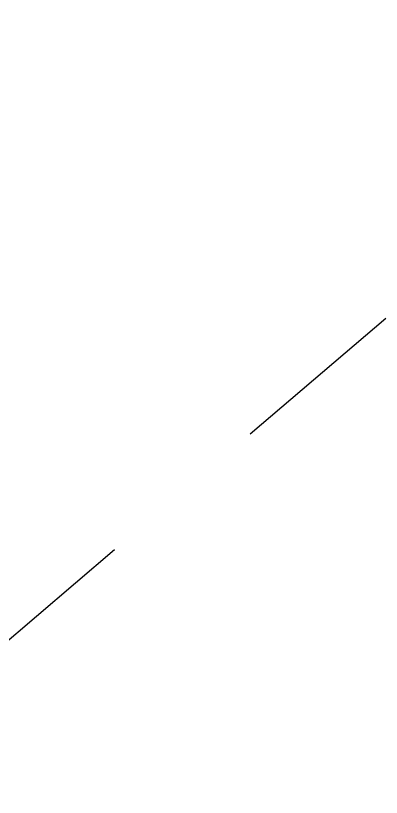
# Model space of a CAD drawing. Extents: x 421500 to 422711, y 436000 to 437000.
# Drawn here: x 422019.937 to 422020.964, y 436539.792 to 436541.984 of the extents above; entities that cross this region are included whole.
import ezdxf

# ---------------------------------------------------------------- set-up
doc = ezdxf.new("R2010")
doc.units = 0
doc.linetypes.add('716709-ExBase$0$BLIP', pattern=[1, 0.5, -0.5])
for name, color, linetype in [('716709-ExBase$0$XC-LCCVerges', 251, '716709-ExBase$0$BLIP'), ('Pr-Edging', 7, 'Continuous'), ('Pr-Kerb', 2, 'Continuous'), ('Pr-KerbEdge', 8, 'Continuous')]:
    doc.layers.add(name, color=color, linetype=linetype)

msp = doc.modelspace()

# ---------------------------------------------------------------- linework, layer by layer
at = {"layer": '716709-ExBase$0$XC-LCCVerges', "flags": 128}
msp.add_lwpolyline([(422057.2243, 436573.1505), (422060.2112, 436570.7318), (422052.7475, 436564.8268), (422044.8488, 436558.8765), (422037.6962, 436553.4166), (422030.6162, 436548.4137), (422022.0975, 436542.0906), (422015.6899, 436536.6306), (422015.0618, 436541.5226)], dxfattribs=at)
msp.add_lwpolyline([(422057.2243, 436573.1505), (422060.2112, 436570.7318), (422052.7475, 436564.8268), (422044.8488, 436558.8765), (422037.6962, 436553.4166), (422030.6162, 436548.4137), (422022.0975, 436542.0906), (422015.6899, 436536.6306), (422015.0618, 436541.5226)], dxfattribs=at)
at = {"layer": 'Pr-Edging', "flags": 128}
msp.add_lwpolyline([(422062.7171, 436568.3103), (422062.1128, 436568.9973), (422057.1737, 436565.3535, -0.005602), (422055.0332, 436563.8111), (422028.9524, 436545.4579, 0.042932), (422015.0309, 436533.7551, 0.042932)], format="xyb", dxfattribs=at)
at = {"layer": 'Pr-Kerb', "flags": 128}
msp.add_lwpolyline([(422039.622, 436486.1173), (422016.8777, 436501.1206, -0.052241), (422011.2409, 436505.7494), (422010.7347, 436506.2622, -0.404434), (422010.4497, 436534.0673, -0.049838), (422026.9382, 436548.3202), (422053.019, 436566.6734, 0.005602), (422055.0958, 436568.17), (422082.5713, 436588.44, 0.01839), (422089.1438, 436593.6728, 0.008127), (422104.0695, 436606.9074, 0.021753), (422111.0971, 436613.9318), (422145.3144, 436651.2463), (422166.4845, 436675.2427)], format="xyb", dxfattribs=at)
at = {"layer": 'Pr-KerbEdge', "flags": 128}
msp.add_lwpolyline([(422039.6909, 436486.2216), (422016.9465, 436501.225, -0.052241), (422011.3298, 436505.8372), (422010.8236, 436506.35, -0.404434), (422010.5405, 436533.9813, -0.049838), (422027.0101, 436548.2179), (422053.0909, 436566.5712, 0.005602), (422055.17, 436568.0694), (422082.6455, 436588.3394, 0.01839), (422089.2252, 436593.5779, 0.008127), (422104.1539, 436606.8152, 0.021753), (422111.1892, 436613.8473), (422145.4073, 436651.1627), (422166.5782, 436675.16)], format="xyb", dxfattribs=at)
at = {"layer": 'Pr-KerbEdge'}
msp.add_arc((422086.9238, 436454.9562), 118.125, 133.732121, 133.732121, dxfattribs=at)

doc.saveas('drawing.dxf')
